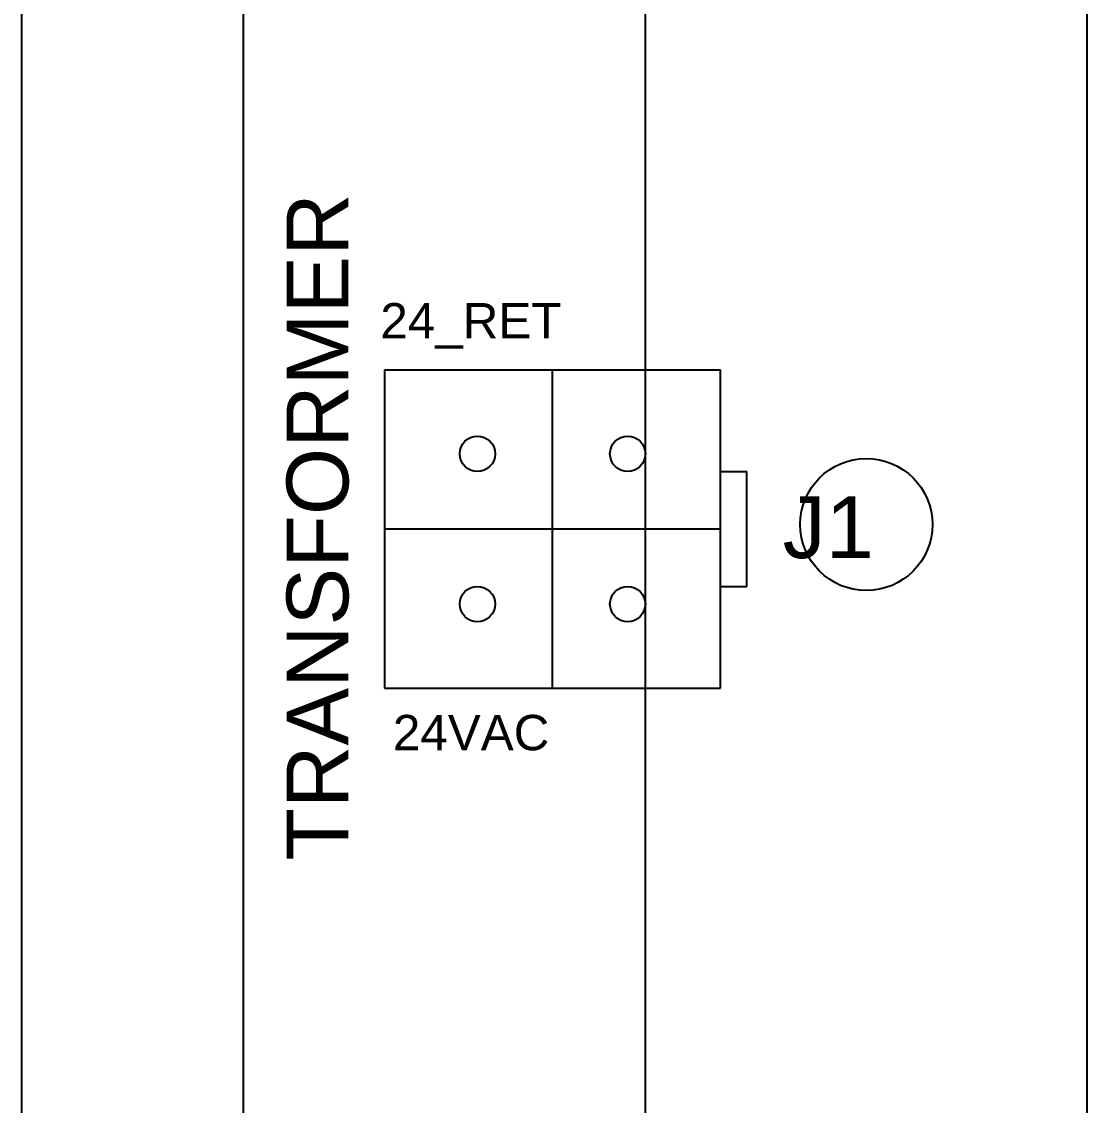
# Model space of a CAD drawing. Header units: inches. Extents: x -1 to 66.5, y -11.9 to 25.2.
# Drawn here: x 33.15 to 34.356, y -6.547 to -5.321 of the extents above; entities that cross this region are included whole.
import ezdxf

# ---------------------------------------------------------------- set-up
doc = ezdxf.new("R2010")
doc.units = ezdxf.units.IN
doc.header["$MEASUREMENT"] = 0
for name, color, linetype in [('45-1523-1', 80, 'Continuous'), ('Panel', 1, 'Continuous'), ('Solenoid', 6, 'Continuous'), ('Text', 50, 'Continuous')]:
    doc.layers.add(name, color=color, linetype=linetype)
doc.styles.get("Standard").update_dxf_attribs({"font": 'arial.ttf'})

msp = doc.modelspace()

# ---------------------------------------------------------------- linework, layer by layer
at = {"layer": '45-1523-1'}
for p, q in [((33.4007, -4.32), (33.4007, -7.47)), ((33.5607, -5.715), (33.5607, -6.075)), ((33.5607, -5.715), (33.9407, -5.715)), ((33.7507, -6.075), (33.7507, -5.715)), ((33.9407, -6.075), (33.9407, -5.715)), ((33.9407, -5.83), (33.9707, -5.83)), ((33.9707, -5.96), (33.9707, -5.83)), ((33.5607, -5.895), (33.9407, -5.895)), ((33.9407, -5.96), (33.9707, -5.96)), ((33.5607, -6.075), (33.9407, -6.075))]:
    msp.add_line(p, q, dxfattribs=at)
for centre in [(33.6657, -5.81), (33.8357, -5.81), (33.6657, -5.98), (33.8357, -5.98)]:
    msp.add_circle(centre, 0.02, dxfattribs=at)
at = {"layer": 'Panel', "color": 1}
msp.add_line((33.1502, -8.939), (33.1502, -3.189), dxfattribs=at)
at = {"layer": 'Panel'}
msp.add_circle((34.1057, -5.89), 0.0747, dxfattribs=at)
at = {"layer": 'Solenoid'}
for p, q in [((33.8557, -7.751), (33.8557, -5.279)), ((34.3557, -7.751), (34.3557, -5.279))]:
    msp.add_line(p, q, dxfattribs=at)

# ---------------------------------------------------------------- texts
at = {"layer": 'Text'}
msp.add_text('TRANSFORMER', height=0.07, rotation=90, dxfattribs=at).set_placement((33.5198, -6.2704))
for s, height, p in [('24_RET', 0.04, (33.5559, -5.6794)), ('J1', 0.07, (34.011, -5.928)), ('24VAC', 0.04, (33.5701, -6.1454))]:
    msp.add_text(s, height=height, dxfattribs=at).set_placement(p)

doc.saveas('drawing.dxf')
